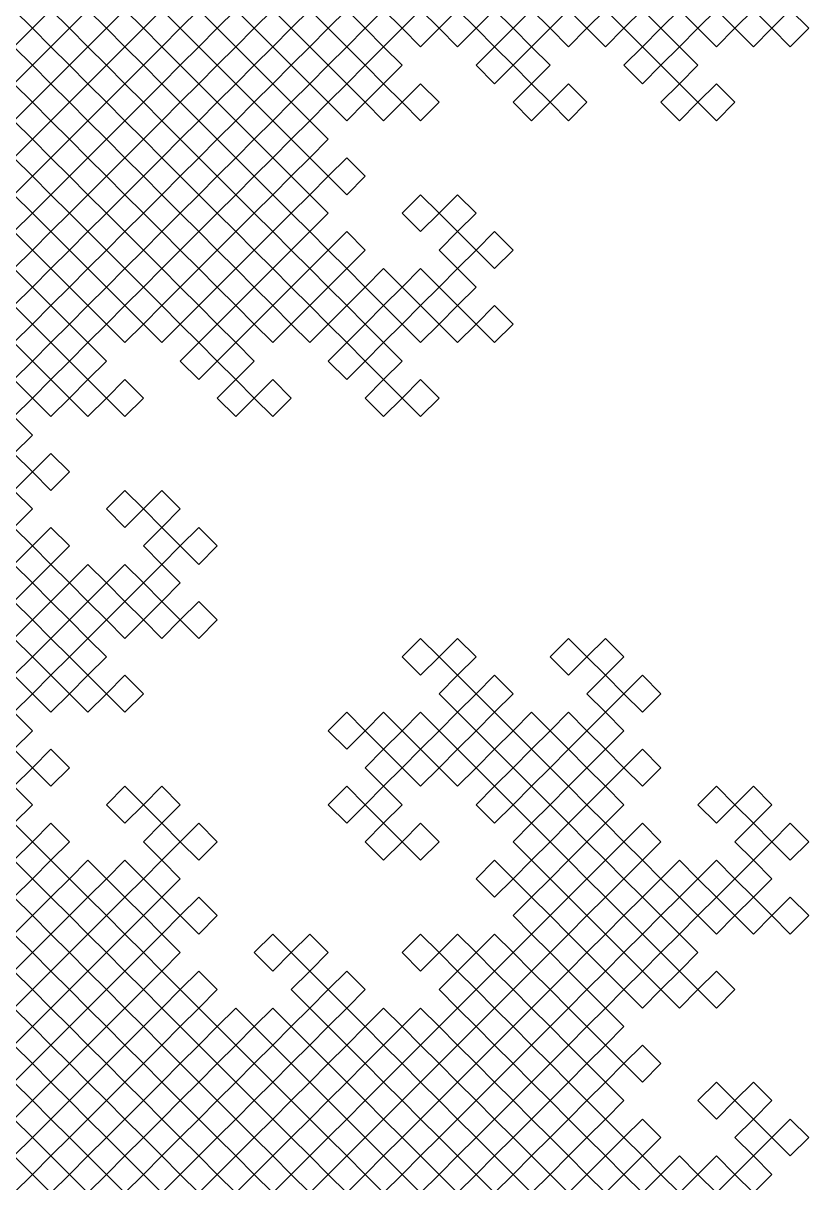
# Model space of a CAD drawing. Header units: metres. Extents: x -0.66 to 2.33, y -0.66 to 1.33.
# Drawn here: x 1.332 to 1.6641, y 0.348 to 0.8381 of the extents above; entities that cross this region are included whole.
import ezdxf

# ---------------------------------------------------------------- set-up
doc = ezdxf.new("R2010")
doc.units = ezdxf.units.M

msp = doc.modelspace()

# ---------------------------------------------------------------- linework, layer by layer
at = {"color": 6}
for points in [[(1.34375, 0.84375), (1.35156, 0.83594), (1.34375, 0.82812), (1.33594, 0.83594), (1.32812, 0.82812), (1.32031, 0.83594), (1.32812, 0.84375)], [(1.32812, 0.84375), (1.33594, 0.83594), (1.34375, 0.84375)], [(1.4375, 0.84375), (1.44531, 0.83594), (1.4375, 0.82812), (1.42969, 0.83594), (1.42188, 0.82812), (1.42969, 0.82031), (1.42188, 0.8125), (1.42969, 0.80469), (1.4375, 0.8125), (1.42969, 0.82031), (1.4375, 0.82812), (1.44531, 0.82031), (1.45312, 0.82812), (1.46094, 0.82031), (1.45312, 0.8125), (1.46094, 0.80469), (1.46875, 0.8125), (1.47656, 0.80469), (1.46875, 0.79688), (1.46094, 0.80469), (1.45312, 0.79688), (1.46094, 0.78906), (1.45312, 0.78125), (1.46094, 0.77344), (1.46875, 0.78125), (1.47656, 0.77344), (1.46875, 0.76562), (1.46094, 0.77344), (1.45312, 0.76562), (1.44531, 0.77344), (1.45312, 0.78125), (1.44531, 0.78906), (1.4375, 0.78125), (1.44531, 0.77344), (1.4375, 0.76562), (1.42969, 0.77344), (1.42188, 0.76562), (1.42969, 0.75781), (1.42188, 0.75), (1.42969, 0.74219), (1.4375, 0.75), (1.42969, 0.75781), (1.4375, 0.76562), (1.44531, 0.75781), (1.45312, 0.76562), (1.46094, 0.75781), (1.45312, 0.75), (1.46094, 0.74219), (1.46875, 0.75), (1.47656, 0.74219), (1.46875, 0.73438), (1.46094, 0.74219), (1.45312, 0.73438), (1.46094, 0.72656), (1.45312, 0.71875), (1.46094, 0.71094), (1.46875, 0.71875), (1.46094, 0.72656), (1.46875, 0.73438), (1.47656, 0.72656), (1.48438, 0.73438), (1.49219, 0.72656), (1.48438, 0.71875), (1.49219, 0.71094), (1.5, 0.71875), (1.49219, 0.72656), (1.5, 0.73438), (1.50781, 0.72656), (1.51562, 0.73438), (1.50781, 0.74219), (1.51562, 0.75), (1.50781, 0.75781), (1.5, 0.75), (1.49219, 0.75781), (1.5, 0.76562), (1.50781, 0.75781), (1.51562, 0.76562), (1.52344, 0.75781), (1.51562, 0.75), (1.52344, 0.74219), (1.53125, 0.75), (1.53906, 0.74219), (1.53125, 0.73438), (1.52344, 0.74219), (1.51562, 0.73438), (1.52344, 0.72656), (1.51562, 0.71875), (1.52344, 0.71094), (1.53125, 0.71875), (1.53906, 0.71094), (1.53125, 0.70312), (1.52344, 0.71094), (1.51562, 0.70312), (1.50781, 0.71094), (1.51562, 0.71875), (1.50781, 0.72656), (1.5, 0.71875), (1.50781, 0.71094), (1.5, 0.70312), (1.49219, 0.71094), (1.48438, 0.70312), (1.49219, 0.69531), (1.48438, 0.6875), (1.49219, 0.67969), (1.5, 0.6875), (1.50781, 0.67969), (1.5, 0.67188), (1.49219, 0.67969), (1.48438, 0.67188), (1.47656, 0.67969), (1.48438, 0.6875), (1.47656, 0.69531), (1.46875, 0.6875), (1.46094, 0.69531), (1.46875, 0.70312), (1.47656, 0.69531), (1.48438, 0.70312), (1.47656, 0.71094), (1.48438, 0.71875), (1.47656, 0.72656), (1.46875, 0.71875), (1.47656, 0.71094), (1.46875, 0.70312), (1.46094, 0.71094), (1.45312, 0.70312), (1.44531, 0.71094), (1.45312, 0.71875), (1.44531, 0.72656), (1.4375, 0.71875), (1.44531, 0.71094), (1.4375, 0.70312), (1.42969, 0.71094), (1.42188, 0.70312), (1.42969, 0.69531), (1.42188, 0.6875), (1.42969, 0.67969), (1.4375, 0.6875), (1.44531, 0.67969), (1.4375, 0.67188), (1.42969, 0.67969), (1.42188, 0.67188), (1.41406, 0.67969), (1.42188, 0.6875), (1.41406, 0.69531), (1.40625, 0.6875), (1.39844, 0.69531), (1.40625, 0.70312), (1.41406, 0.69531), (1.42188, 0.70312), (1.41406, 0.71094), (1.42188, 0.71875), (1.41406, 0.72656), (1.40625, 0.71875), (1.39844, 0.72656), (1.40625, 0.73438), (1.41406, 0.72656), (1.42188, 0.73438), (1.42969, 0.72656), (1.42188, 0.71875), (1.42969, 0.71094), (1.4375, 0.71875), (1.42969, 0.72656), (1.4375, 0.73438), (1.44531, 0.72656), (1.45312, 0.73438), (1.44531, 0.74219), (1.45312, 0.75), (1.44531, 0.75781), (1.4375, 0.75), (1.44531, 0.74219), (1.4375, 0.73438), (1.42969, 0.74219), (1.42188, 0.73438), (1.41406, 0.74219), (1.42188, 0.75), (1.41406, 0.75781), (1.40625, 0.75), (1.39844, 0.75781), (1.40625, 0.76562), (1.41406, 0.75781), (1.42188, 0.76562), (1.41406, 0.77344), (1.42188, 0.78125), (1.41406, 0.78906), (1.40625, 0.78125), (1.41406, 0.77344), (1.40625, 0.76562), (1.39844, 0.77344), (1.39062, 0.76562), (1.38281, 0.77344), (1.39062, 0.78125), (1.38281, 0.78906), (1.375, 0.78125), (1.38281, 0.77344), (1.375, 0.76562), (1.36719, 0.77344), (1.35938, 0.76562), (1.36719, 0.75781), (1.35938, 0.75), (1.36719, 0.74219), (1.375, 0.75), (1.38281, 0.74219), (1.375, 0.73438), (1.36719, 0.74219), (1.35938, 0.73438), (1.35156, 0.74219), (1.35938, 0.75), (1.35156, 0.75781), (1.34375, 0.75), (1.33594, 0.75781), (1.34375, 0.76562), (1.35156, 0.75781), (1.35938, 0.76562), (1.35156, 0.77344), (1.35938, 0.78125), (1.35156, 0.78906), (1.34375, 0.78125), (1.33594, 0.78906), (1.34375, 0.79688), (1.35156, 0.78906), (1.35938, 0.79688), (1.36719, 0.78906), (1.35938, 0.78125), (1.36719, 0.77344), (1.375, 0.78125), (1.36719, 0.78906), (1.375, 0.79688), (1.38281, 0.78906), (1.39062, 0.79688), (1.38281, 0.80469), (1.39062, 0.8125), (1.38281, 0.82031), (1.375, 0.8125), (1.36719, 0.82031), (1.375, 0.82812), (1.38281, 0.82031), (1.39062, 0.82812), (1.39844, 0.82031), (1.39062, 0.8125), (1.39844, 0.80469), (1.40625, 0.8125), (1.41406, 0.80469), (1.40625, 0.79688), (1.39844, 0.80469), (1.39062, 0.79688), (1.39844, 0.78906), (1.39062, 0.78125), (1.39844, 0.77344), (1.40625, 0.78125), (1.39844, 0.78906), (1.40625, 0.79688), (1.41406, 0.78906), (1.42188, 0.79688), (1.42969, 0.78906), (1.42188, 0.78125), (1.42969, 0.77344), (1.4375, 0.78125), (1.42969, 0.78906), (1.4375, 0.79688), (1.44531, 0.78906), (1.45312, 0.79688), (1.44531, 0.80469), (1.45312, 0.8125), (1.44531, 0.82031), (1.4375, 0.8125), (1.44531, 0.80469), (1.4375, 0.79688), (1.42969, 0.80469), (1.42188, 0.79688), (1.41406, 0.80469), (1.42188, 0.8125), (1.41406, 0.82031), (1.40625, 0.8125), (1.39844, 0.82031), (1.40625, 0.82812), (1.41406, 0.82031), (1.42188, 0.82812), (1.41406, 0.83594), (1.42188, 0.84375)], [(1.375, 0.84375), (1.38281, 0.83594), (1.375, 0.82812), (1.36719, 0.83594), (1.35938, 0.82812), (1.36719, 0.82031), (1.35938, 0.8125), (1.36719, 0.80469), (1.375, 0.8125), (1.38281, 0.80469), (1.375, 0.79688), (1.36719, 0.80469), (1.35938, 0.79688), (1.35156, 0.80469), (1.35938, 0.8125), (1.35156, 0.82031), (1.34375, 0.8125), (1.33594, 0.82031), (1.34375, 0.82812), (1.35156, 0.82031), (1.35938, 0.82812), (1.35156, 0.83594), (1.35938, 0.84375)], [(1.35938, 0.84375), (1.36719, 0.83594), (1.375, 0.84375)], [(1.39062, 0.84375), (1.39844, 0.83594), (1.40625, 0.84375), (1.41406, 0.83594), (1.40625, 0.82812), (1.39844, 0.83594), (1.39062, 0.82812), (1.38281, 0.83594), (1.39062, 0.84375)], [(1.42188, 0.84375), (1.42969, 0.83594), (1.4375, 0.84375)], [(1.46875, 0.84375), (1.47656, 0.83594), (1.46875, 0.82812), (1.46094, 0.83594), (1.45312, 0.82812), (1.44531, 0.83594), (1.45312, 0.84375)], [(1.45312, 0.84375), (1.46094, 0.83594), (1.46875, 0.84375)], [(1.5, 0.84375), (1.50781, 0.83594), (1.5, 0.82812), (1.49219, 0.83594), (1.48438, 0.82812), (1.49219, 0.82031), (1.48438, 0.8125), (1.49219, 0.80469), (1.5, 0.8125), (1.50781, 0.80469), (1.5, 0.79688), (1.49219, 0.80469), (1.48438, 0.79688), (1.47656, 0.80469), (1.48438, 0.8125), (1.47656, 0.82031), (1.46875, 0.8125), (1.46094, 0.82031), (1.46875, 0.82812), (1.47656, 0.82031), (1.48438, 0.82812), (1.47656, 0.83594), (1.48438, 0.84375)], [(1.48438, 0.84375), (1.49219, 0.83594), (1.5, 0.84375)], [(1.51562, 0.84375), (1.52344, 0.83594), (1.53125, 0.84375), (1.53906, 0.83594), (1.53125, 0.82812), (1.52344, 0.83594), (1.51562, 0.82812), (1.50781, 0.83594), (1.51562, 0.84375)], [(1.5625, 0.84375), (1.57031, 0.83594), (1.5625, 0.82812), (1.55469, 0.83594), (1.54688, 0.82812), (1.55469, 0.82031), (1.54688, 0.8125), (1.55469, 0.80469), (1.5625, 0.8125), (1.57031, 0.80469), (1.5625, 0.79688), (1.55469, 0.80469), (1.54688, 0.79688), (1.53906, 0.80469), (1.54688, 0.8125), (1.53906, 0.82031), (1.53125, 0.8125), (1.52344, 0.82031), (1.53125, 0.82812), (1.53906, 0.82031), (1.54688, 0.82812), (1.53906, 0.83594), (1.54688, 0.84375)], [(1.54688, 0.84375), (1.55469, 0.83594), (1.5625, 0.84375)], [(1.59375, 0.84375), (1.60156, 0.83594), (1.59375, 0.82812), (1.58594, 0.83594), (1.57812, 0.82812), (1.57031, 0.83594), (1.57812, 0.84375)], [(1.57812, 0.84375), (1.58594, 0.83594), (1.59375, 0.84375)], [(1.625, 0.84375), (1.63281, 0.83594), (1.625, 0.82812), (1.61719, 0.83594), (1.60938, 0.82812), (1.61719, 0.82031), (1.60938, 0.8125), (1.61719, 0.80469), (1.625, 0.8125), (1.63281, 0.80469), (1.625, 0.79688), (1.61719, 0.80469), (1.60938, 0.79688), (1.60156, 0.80469), (1.60938, 0.8125), (1.60156, 0.82031), (1.59375, 0.8125), (1.58594, 0.82031), (1.59375, 0.82812), (1.60156, 0.82031), (1.60938, 0.82812), (1.60156, 0.83594), (1.60938, 0.84375)], [(1.60938, 0.84375), (1.61719, 0.83594), (1.625, 0.84375)], [(1.64062, 0.84375), (1.64844, 0.83594), (1.65625, 0.84375), (1.66406, 0.83594), (1.65625, 0.82812), (1.64844, 0.83594), (1.64062, 0.82812), (1.63281, 0.83594), (1.64062, 0.84375)], [(1.32812, 0.82812), (1.33594, 0.82031), (1.32812, 0.8125), (1.33594, 0.80469), (1.34375, 0.8125), (1.35156, 0.80469), (1.34375, 0.79688), (1.33594, 0.80469), (1.32812, 0.79688), (1.33594, 0.78906), (1.32812, 0.78125), (1.33594, 0.77344), (1.34375, 0.78125), (1.35156, 0.77344), (1.34375, 0.76562), (1.33594, 0.77344), (1.32812, 0.76562)], [(1.32812, 0.76562), (1.33594, 0.75781), (1.32812, 0.75), (1.33594, 0.74219), (1.34375, 0.75), (1.35156, 0.74219), (1.34375, 0.73438), (1.33594, 0.74219), (1.32812, 0.73438), (1.33594, 0.72656), (1.32812, 0.71875), (1.33594, 0.71094), (1.34375, 0.71875), (1.33594, 0.72656), (1.34375, 0.73438), (1.35156, 0.72656), (1.35938, 0.73438), (1.36719, 0.72656), (1.35938, 0.71875), (1.36719, 0.71094), (1.375, 0.71875), (1.36719, 0.72656), (1.375, 0.73438), (1.38281, 0.72656), (1.39062, 0.73438), (1.38281, 0.74219), (1.39062, 0.75), (1.38281, 0.75781), (1.375, 0.75), (1.36719, 0.75781), (1.375, 0.76562), (1.38281, 0.75781), (1.39062, 0.76562), (1.39844, 0.75781), (1.39062, 0.75), (1.39844, 0.74219), (1.40625, 0.75), (1.41406, 0.74219), (1.40625, 0.73438), (1.39844, 0.74219), (1.39062, 0.73438), (1.39844, 0.72656), (1.39062, 0.71875), (1.39844, 0.71094), (1.40625, 0.71875), (1.41406, 0.71094), (1.40625, 0.70312), (1.39844, 0.71094), (1.39062, 0.70312), (1.38281, 0.71094), (1.39062, 0.71875), (1.38281, 0.72656), (1.375, 0.71875), (1.38281, 0.71094), (1.375, 0.70312), (1.36719, 0.71094), (1.35938, 0.70312), (1.36719, 0.69531), (1.35938, 0.6875), (1.36719, 0.67969), (1.375, 0.6875), (1.38281, 0.67969), (1.375, 0.67188), (1.36719, 0.67969), (1.35938, 0.67188), (1.35156, 0.67969), (1.35938, 0.6875), (1.35156, 0.69531), (1.34375, 0.6875), (1.33594, 0.69531), (1.34375, 0.70312), (1.35156, 0.69531), (1.35938, 0.70312), (1.35156, 0.71094), (1.35938, 0.71875), (1.35156, 0.72656), (1.34375, 0.71875), (1.35156, 0.71094), (1.34375, 0.70312), (1.33594, 0.71094), (1.32812, 0.70312)], [(1.32812, 0.70312), (1.33594, 0.69531), (1.32812, 0.6875), (1.33594, 0.67969), (1.34375, 0.6875), (1.35156, 0.67969), (1.34375, 0.67188), (1.33594, 0.67969), (1.32812, 0.67188), (1.33594, 0.66406), (1.32812, 0.65625), (1.33594, 0.64844), (1.34375, 0.65625), (1.35156, 0.64844), (1.34375, 0.64062), (1.33594, 0.64844), (1.32812, 0.64062)], [(1.32812, 0.64062), (1.33594, 0.63281), (1.32812, 0.625), (1.33594, 0.61719), (1.34375, 0.625), (1.35156, 0.61719), (1.34375, 0.60938), (1.33594, 0.61719), (1.32812, 0.60938), (1.33594, 0.60156), (1.32812, 0.59375), (1.33594, 0.58594), (1.34375, 0.59375), (1.33594, 0.60156), (1.34375, 0.60938), (1.35156, 0.60156), (1.35938, 0.60938), (1.36719, 0.60156), (1.35938, 0.59375), (1.36719, 0.58594), (1.375, 0.59375), (1.36719, 0.60156), (1.375, 0.60938), (1.38281, 0.60156), (1.39062, 0.60938), (1.38281, 0.61719), (1.39062, 0.625), (1.38281, 0.63281), (1.375, 0.625), (1.36719, 0.63281), (1.375, 0.64062), (1.38281, 0.63281), (1.39062, 0.64062), (1.39844, 0.63281), (1.39062, 0.625), (1.39844, 0.61719), (1.40625, 0.625), (1.41406, 0.61719), (1.40625, 0.60938), (1.39844, 0.61719), (1.39062, 0.60938), (1.39844, 0.60156), (1.39062, 0.59375), (1.39844, 0.58594), (1.40625, 0.59375), (1.41406, 0.58594), (1.40625, 0.57812), (1.39844, 0.58594), (1.39062, 0.57812), (1.38281, 0.58594), (1.39062, 0.59375), (1.38281, 0.60156), (1.375, 0.59375), (1.38281, 0.58594), (1.375, 0.57812), (1.36719, 0.58594), (1.35938, 0.57812), (1.36719, 0.57031), (1.35938, 0.5625), (1.36719, 0.55469), (1.375, 0.5625), (1.38281, 0.55469), (1.375, 0.54688), (1.36719, 0.55469), (1.35938, 0.54688), (1.35156, 0.55469), (1.35938, 0.5625), (1.35156, 0.57031), (1.34375, 0.5625), (1.33594, 0.57031), (1.34375, 0.57812), (1.35156, 0.57031), (1.35938, 0.57812), (1.35156, 0.58594), (1.35938, 0.59375), (1.35156, 0.60156), (1.34375, 0.59375), (1.35156, 0.58594), (1.34375, 0.57812), (1.33594, 0.58594), (1.32812, 0.57812)], [(1.32812, 0.57812), (1.33594, 0.57031), (1.32812, 0.5625), (1.33594, 0.55469), (1.34375, 0.5625), (1.35156, 0.55469), (1.34375, 0.54688), (1.33594, 0.55469), (1.32812, 0.54688), (1.33594, 0.53906), (1.32812, 0.53125), (1.33594, 0.52344), (1.34375, 0.53125), (1.35156, 0.52344), (1.34375, 0.51562), (1.33594, 0.52344), (1.32812, 0.51562)], [(1.5, 0.34375), (1.49219, 0.35156), (1.5, 0.35938), (1.50781, 0.35156), (1.51562, 0.35938), (1.50781, 0.36719), (1.51562, 0.375), (1.50781, 0.38281), (1.5, 0.375), (1.50781, 0.36719), (1.5, 0.35938), (1.49219, 0.36719), (1.48438, 0.35938), (1.47656, 0.36719), (1.48438, 0.375), (1.47656, 0.38281), (1.46875, 0.375), (1.46094, 0.38281), (1.46875, 0.39062), (1.47656, 0.38281), (1.48438, 0.39062), (1.47656, 0.39844), (1.48438, 0.40625), (1.47656, 0.41406), (1.46875, 0.40625), (1.46094, 0.41406), (1.46875, 0.42188), (1.47656, 0.41406), (1.48438, 0.42188), (1.49219, 0.41406), (1.48438, 0.40625), (1.49219, 0.39844), (1.5, 0.40625), (1.49219, 0.41406), (1.5, 0.42188), (1.50781, 0.41406), (1.51562, 0.42188), (1.50781, 0.42969), (1.51562, 0.4375), (1.50781, 0.44531), (1.5, 0.4375), (1.49219, 0.44531), (1.5, 0.45312), (1.50781, 0.44531), (1.51562, 0.45312), (1.52344, 0.44531), (1.51562, 0.4375), (1.52344, 0.42969), (1.53125, 0.4375), (1.53906, 0.42969), (1.53125, 0.42188), (1.52344, 0.42969), (1.51562, 0.42188), (1.52344, 0.41406), (1.51562, 0.40625), (1.52344, 0.39844), (1.53125, 0.40625), (1.52344, 0.41406), (1.53125, 0.42188), (1.53906, 0.41406), (1.54688, 0.42188), (1.55469, 0.41406), (1.54688, 0.40625), (1.55469, 0.39844), (1.5625, 0.40625), (1.55469, 0.41406), (1.5625, 0.42188), (1.57031, 0.41406), (1.57812, 0.42188), (1.57031, 0.42969), (1.57812, 0.4375), (1.57031, 0.44531), (1.5625, 0.4375), (1.57031, 0.42969), (1.5625, 0.42188), (1.55469, 0.42969), (1.54688, 0.42188), (1.53906, 0.42969), (1.54688, 0.4375), (1.53906, 0.44531), (1.53125, 0.4375), (1.52344, 0.44531), (1.53125, 0.45312), (1.53906, 0.44531), (1.54688, 0.45312), (1.53906, 0.46094), (1.54688, 0.46875), (1.53906, 0.47656), (1.53125, 0.46875), (1.52344, 0.47656), (1.53125, 0.48438), (1.53906, 0.47656), (1.54688, 0.48438), (1.55469, 0.47656), (1.54688, 0.46875), (1.55469, 0.46094), (1.5625, 0.46875), (1.55469, 0.47656), (1.5625, 0.48438), (1.57031, 0.47656), (1.57812, 0.48438), (1.57031, 0.49219), (1.57812, 0.5), (1.57031, 0.50781), (1.5625, 0.5), (1.57031, 0.49219), (1.5625, 0.48438), (1.55469, 0.49219), (1.54688, 0.48438), (1.53906, 0.49219), (1.54688, 0.5), (1.53906, 0.50781), (1.53125, 0.5), (1.52344, 0.50781), (1.53125, 0.51562), (1.53906, 0.50781), (1.54688, 0.51562), (1.53906, 0.52344), (1.54688, 0.53125), (1.53906, 0.53906), (1.53125, 0.53125), (1.53906, 0.52344), (1.53125, 0.51562), (1.52344, 0.52344), (1.51562, 0.51562), (1.50781, 0.52344), (1.51562, 0.53125), (1.50781, 0.53906), (1.5, 0.53125), (1.50781, 0.52344), (1.5, 0.51562), (1.49219, 0.52344), (1.48438, 0.51562), (1.49219, 0.50781), (1.48438, 0.5), (1.49219, 0.49219), (1.5, 0.5), (1.50781, 0.49219), (1.5, 0.48438), (1.49219, 0.49219), (1.48438, 0.48438), (1.47656, 0.49219), (1.48438, 0.5), (1.47656, 0.50781), (1.46875, 0.5), (1.46094, 0.50781), (1.46875, 0.51562), (1.47656, 0.50781), (1.48438, 0.51562), (1.47656, 0.52344), (1.48438, 0.53125), (1.47656, 0.53906), (1.46875, 0.53125), (1.46094, 0.53906), (1.46875, 0.54688), (1.47656, 0.53906), (1.48438, 0.54688), (1.49219, 0.53906), (1.48438, 0.53125), (1.49219, 0.52344), (1.5, 0.53125), (1.49219, 0.53906), (1.5, 0.54688), (1.50781, 0.53906), (1.51562, 0.54688), (1.50781, 0.55469), (1.51562, 0.5625), (1.50781, 0.57031), (1.5, 0.5625), (1.49219, 0.57031), (1.5, 0.57812), (1.50781, 0.57031), (1.51562, 0.57812), (1.52344, 0.57031), (1.51562, 0.5625), (1.52344, 0.55469), (1.53125, 0.5625), (1.53906, 0.55469), (1.53125, 0.54688), (1.52344, 0.55469), (1.51562, 0.54688), (1.52344, 0.53906), (1.51562, 0.53125), (1.52344, 0.52344), (1.53125, 0.53125), (1.52344, 0.53906), (1.53125, 0.54688), (1.53906, 0.53906), (1.54688, 0.54688), (1.55469, 0.53906), (1.54688, 0.53125), (1.55469, 0.52344), (1.5625, 0.53125), (1.55469, 0.53906), (1.5625, 0.54688), (1.57031, 0.53906), (1.57812, 0.54688), (1.57031, 0.55469), (1.57812, 0.5625), (1.57031, 0.57031), (1.5625, 0.5625), (1.55469, 0.57031), (1.5625, 0.57812), (1.57031, 0.57031), (1.57812, 0.57812), (1.58594, 0.57031), (1.57812, 0.5625), (1.58594, 0.55469), (1.59375, 0.5625), (1.60156, 0.55469), (1.59375, 0.54688), (1.58594, 0.55469), (1.57812, 0.54688), (1.58594, 0.53906), (1.57812, 0.53125), (1.58594, 0.52344), (1.59375, 0.53125), (1.60156, 0.52344), (1.59375, 0.51562), (1.58594, 0.52344), (1.57812, 0.51562), (1.57031, 0.52344), (1.57812, 0.53125), (1.57031, 0.53906), (1.5625, 0.53125), (1.57031, 0.52344), (1.5625, 0.51562), (1.55469, 0.52344), (1.54688, 0.51562), (1.55469, 0.50781), (1.54688, 0.5), (1.55469, 0.49219), (1.5625, 0.5), (1.55469, 0.50781), (1.5625, 0.51562), (1.57031, 0.50781), (1.57812, 0.51562), (1.58594, 0.50781), (1.57812, 0.5), (1.58594, 0.49219), (1.59375, 0.5), (1.60156, 0.49219), (1.59375, 0.48438), (1.58594, 0.49219), (1.57812, 0.48438), (1.58594, 0.47656), (1.57812, 0.46875), (1.58594, 0.46094), (1.59375, 0.46875), (1.58594, 0.47656), (1.59375, 0.48438), (1.60156, 0.47656), (1.60938, 0.48438), (1.61719, 0.47656), (1.60938, 0.46875), (1.61719, 0.46094), (1.625, 0.46875), (1.61719, 0.47656), (1.625, 0.48438), (1.63281, 0.47656), (1.64062, 0.48438), (1.63281, 0.49219), (1.64062, 0.5), (1.63281, 0.50781), (1.625, 0.5), (1.61719, 0.50781), (1.625, 0.51562), (1.63281, 0.50781), (1.64062, 0.51562), (1.64844, 0.50781), (1.64062, 0.5), (1.64844, 0.49219), (1.65625, 0.5), (1.66406, 0.49219), (1.65625, 0.48438), (1.64844, 0.49219), (1.64062, 0.48438), (1.64844, 0.47656), (1.64062, 0.46875), (1.64844, 0.46094), (1.65625, 0.46875), (1.66406, 0.46094), (1.65625, 0.45312), (1.64844, 0.46094), (1.64062, 0.45312), (1.63281, 0.46094), (1.64062, 0.46875), (1.63281, 0.47656), (1.625, 0.46875), (1.63281, 0.46094), (1.625, 0.45312), (1.61719, 0.46094), (1.60938, 0.45312), (1.61719, 0.44531), (1.60938, 0.4375), (1.61719, 0.42969), (1.625, 0.4375), (1.63281, 0.42969), (1.625, 0.42188), (1.61719, 0.42969), (1.60938, 0.42188), (1.60156, 0.42969), (1.60938, 0.4375), (1.60156, 0.44531), (1.59375, 0.4375), (1.58594, 0.44531), (1.59375, 0.45312), (1.60156, 0.44531), (1.60938, 0.45312), (1.60156, 0.46094), (1.60938, 0.46875), (1.60156, 0.47656), (1.59375, 0.46875), (1.60156, 0.46094), (1.59375, 0.45312), (1.58594, 0.46094), (1.57812, 0.45312), (1.57031, 0.46094), (1.57812, 0.46875), (1.57031, 0.47656), (1.5625, 0.46875), (1.57031, 0.46094), (1.5625, 0.45312), (1.55469, 0.46094), (1.54688, 0.45312), (1.55469, 0.44531), (1.54688, 0.4375), (1.55469, 0.42969), (1.5625, 0.4375), (1.55469, 0.44531), (1.5625, 0.45312), (1.57031, 0.44531), (1.57812, 0.45312), (1.58594, 0.44531), (1.57812, 0.4375), (1.58594, 0.42969), (1.59375, 0.4375), (1.60156, 0.42969), (1.59375, 0.42188), (1.58594, 0.42969), (1.57812, 0.42188), (1.58594, 0.41406), (1.57812, 0.40625), (1.58594, 0.39844), (1.59375, 0.40625), (1.60156, 0.39844), (1.59375, 0.39062), (1.58594, 0.39844), (1.57812, 0.39062), (1.57031, 0.39844), (1.57812, 0.40625), (1.57031, 0.41406), (1.5625, 0.40625), (1.57031, 0.39844), (1.5625, 0.39062), (1.55469, 0.39844), (1.54688, 0.39062), (1.55469, 0.38281), (1.54688, 0.375), (1.55469, 0.36719), (1.5625, 0.375), (1.55469, 0.38281), (1.5625, 0.39062), (1.57031, 0.38281), (1.57812, 0.39062), (1.58594, 0.38281), (1.57812, 0.375), (1.58594, 0.36719), (1.59375, 0.375), (1.60156, 0.36719), (1.59375, 0.35938), (1.58594, 0.36719), (1.57812, 0.35938), (1.58594, 0.35156), (1.57812, 0.34375)], [(1.32812, 0.51562), (1.33594, 0.50781), (1.32812, 0.5), (1.33594, 0.49219), (1.34375, 0.5), (1.35156, 0.49219), (1.34375, 0.48438), (1.33594, 0.49219), (1.32812, 0.48438), (1.33594, 0.47656), (1.32812, 0.46875), (1.33594, 0.46094), (1.34375, 0.46875), (1.33594, 0.47656), (1.34375, 0.48438), (1.35156, 0.47656), (1.35938, 0.48438), (1.36719, 0.47656), (1.35938, 0.46875), (1.36719, 0.46094), (1.375, 0.46875), (1.36719, 0.47656), (1.375, 0.48438), (1.38281, 0.47656), (1.39062, 0.48438), (1.38281, 0.49219), (1.39062, 0.5), (1.38281, 0.50781), (1.375, 0.5), (1.36719, 0.50781), (1.375, 0.51562), (1.38281, 0.50781), (1.39062, 0.51562), (1.39844, 0.50781), (1.39062, 0.5), (1.39844, 0.49219), (1.40625, 0.5), (1.41406, 0.49219), (1.40625, 0.48438), (1.39844, 0.49219), (1.39062, 0.48438), (1.39844, 0.47656), (1.39062, 0.46875), (1.39844, 0.46094), (1.40625, 0.46875), (1.41406, 0.46094), (1.40625, 0.45312), (1.39844, 0.46094), (1.39062, 0.45312), (1.38281, 0.46094), (1.39062, 0.46875), (1.38281, 0.47656), (1.375, 0.46875), (1.38281, 0.46094), (1.375, 0.45312), (1.36719, 0.46094), (1.35938, 0.45312), (1.36719, 0.44531), (1.35938, 0.4375), (1.36719, 0.42969), (1.375, 0.4375), (1.38281, 0.42969), (1.375, 0.42188), (1.36719, 0.42969), (1.35938, 0.42188), (1.35156, 0.42969), (1.35938, 0.4375), (1.35156, 0.44531), (1.34375, 0.4375), (1.33594, 0.44531), (1.34375, 0.45312), (1.35156, 0.44531), (1.35938, 0.45312), (1.35156, 0.46094), (1.35938, 0.46875), (1.35156, 0.47656), (1.34375, 0.46875), (1.35156, 0.46094), (1.34375, 0.45312), (1.33594, 0.46094), (1.32812, 0.45312)], [(1.32812, 0.45312), (1.33594, 0.44531), (1.32812, 0.4375), (1.33594, 0.42969), (1.34375, 0.4375), (1.35156, 0.42969), (1.34375, 0.42188), (1.33594, 0.42969), (1.32812, 0.42188), (1.33594, 0.41406), (1.32812, 0.40625), (1.33594, 0.39844), (1.34375, 0.40625), (1.35156, 0.39844), (1.34375, 0.39062), (1.33594, 0.39844), (1.32812, 0.39062)], [(1.375, 0.34375), (1.36719, 0.35156), (1.375, 0.35938), (1.38281, 0.35156), (1.39062, 0.35938), (1.38281, 0.36719), (1.39062, 0.375), (1.38281, 0.38281), (1.375, 0.375), (1.38281, 0.36719), (1.375, 0.35938), (1.36719, 0.36719), (1.35938, 0.35938), (1.35156, 0.36719), (1.35938, 0.375), (1.35156, 0.38281), (1.34375, 0.375), (1.33594, 0.38281), (1.34375, 0.39062), (1.35156, 0.38281), (1.35938, 0.39062), (1.35156, 0.39844), (1.35938, 0.40625), (1.35156, 0.41406), (1.34375, 0.40625), (1.33594, 0.41406), (1.34375, 0.42188), (1.35156, 0.41406), (1.35938, 0.42188), (1.36719, 0.41406), (1.35938, 0.40625), (1.36719, 0.39844), (1.375, 0.40625), (1.36719, 0.41406), (1.375, 0.42188), (1.38281, 0.41406), (1.39062, 0.42188), (1.38281, 0.42969), (1.39062, 0.4375), (1.38281, 0.44531), (1.375, 0.4375), (1.36719, 0.44531), (1.375, 0.45312), (1.38281, 0.44531), (1.39062, 0.45312), (1.39844, 0.44531), (1.39062, 0.4375), (1.39844, 0.42969), (1.40625, 0.4375), (1.41406, 0.42969), (1.40625, 0.42188), (1.39844, 0.42969), (1.39062, 0.42188), (1.39844, 0.41406), (1.39062, 0.40625), (1.39844, 0.39844), (1.40625, 0.40625), (1.39844, 0.41406), (1.40625, 0.42188), (1.41406, 0.41406), (1.42188, 0.42188), (1.42969, 0.41406), (1.42188, 0.40625), (1.42969, 0.39844), (1.4375, 0.40625), (1.42969, 0.41406), (1.4375, 0.42188), (1.44531, 0.41406), (1.45312, 0.42188), (1.44531, 0.42969), (1.45312, 0.4375), (1.44531, 0.44531), (1.4375, 0.4375), (1.42969, 0.44531), (1.4375, 0.45312), (1.44531, 0.44531), (1.45312, 0.45312), (1.46094, 0.44531), (1.45312, 0.4375), (1.46094, 0.42969), (1.46875, 0.4375), (1.47656, 0.42969), (1.46875, 0.42188), (1.46094, 0.42969), (1.45312, 0.42188), (1.46094, 0.41406), (1.45312, 0.40625), (1.46094, 0.39844), (1.46875, 0.40625), (1.47656, 0.39844), (1.46875, 0.39062), (1.46094, 0.39844), (1.45312, 0.39062), (1.44531, 0.39844), (1.45312, 0.40625), (1.44531, 0.41406), (1.4375, 0.40625), (1.44531, 0.39844), (1.4375, 0.39062), (1.42969, 0.39844), (1.42188, 0.39062), (1.42969, 0.38281), (1.42188, 0.375), (1.42969, 0.36719), (1.4375, 0.375), (1.42969, 0.38281), (1.4375, 0.39062), (1.44531, 0.38281), (1.45312, 0.39062), (1.46094, 0.38281), (1.45312, 0.375), (1.46094, 0.36719), (1.46875, 0.375), (1.47656, 0.36719), (1.46875, 0.35938), (1.46094, 0.36719), (1.45312, 0.35938), (1.46094, 0.35156), (1.45312, 0.34375)], [(1.4375, 0.34375), (1.42969, 0.35156), (1.4375, 0.35938), (1.44531, 0.35156), (1.45312, 0.35938), (1.44531, 0.36719), (1.45312, 0.375), (1.44531, 0.38281), (1.4375, 0.375), (1.44531, 0.36719), (1.4375, 0.35938), (1.42969, 0.36719), (1.42188, 0.35938), (1.41406, 0.36719), (1.42188, 0.375), (1.41406, 0.38281), (1.40625, 0.375), (1.39844, 0.38281), (1.40625, 0.39062), (1.41406, 0.38281), (1.42188, 0.39062), (1.41406, 0.39844), (1.42188, 0.40625), (1.41406, 0.41406), (1.40625, 0.40625), (1.41406, 0.39844), (1.40625, 0.39062), (1.39844, 0.39844), (1.39062, 0.39062), (1.38281, 0.39844), (1.39062, 0.40625), (1.38281, 0.41406), (1.375, 0.40625), (1.38281, 0.39844), (1.375, 0.39062), (1.36719, 0.39844), (1.35938, 0.39062), (1.36719, 0.38281), (1.35938, 0.375), (1.36719, 0.36719), (1.375, 0.375), (1.36719, 0.38281), (1.375, 0.39062), (1.38281, 0.38281), (1.39062, 0.39062), (1.39844, 0.38281), (1.39062, 0.375), (1.39844, 0.36719), (1.40625, 0.375), (1.41406, 0.36719), (1.40625, 0.35938), (1.39844, 0.36719), (1.39062, 0.35938), (1.39844, 0.35156), (1.39062, 0.34375)], [(1.5625, 0.34375), (1.55469, 0.35156), (1.5625, 0.35938), (1.57031, 0.35156), (1.57812, 0.35938), (1.57031, 0.36719), (1.57812, 0.375), (1.57031, 0.38281), (1.5625, 0.375), (1.57031, 0.36719), (1.5625, 0.35938), (1.55469, 0.36719), (1.54688, 0.35938), (1.53906, 0.36719), (1.54688, 0.375), (1.53906, 0.38281), (1.53125, 0.375), (1.52344, 0.38281), (1.53125, 0.39062), (1.53906, 0.38281), (1.54688, 0.39062), (1.53906, 0.39844), (1.54688, 0.40625), (1.53906, 0.41406), (1.53125, 0.40625), (1.53906, 0.39844), (1.53125, 0.39062), (1.52344, 0.39844), (1.51562, 0.39062), (1.50781, 0.39844), (1.51562, 0.40625), (1.50781, 0.41406), (1.5, 0.40625), (1.50781, 0.39844), (1.5, 0.39062), (1.49219, 0.39844), (1.48438, 0.39062), (1.49219, 0.38281), (1.48438, 0.375), (1.49219, 0.36719), (1.5, 0.375), (1.49219, 0.38281), (1.5, 0.39062), (1.50781, 0.38281), (1.51562, 0.39062), (1.52344, 0.38281), (1.51562, 0.375), (1.52344, 0.36719), (1.53125, 0.375), (1.53906, 0.36719), (1.53125, 0.35938), (1.52344, 0.36719), (1.51562, 0.35938), (1.52344, 0.35156), (1.51562, 0.34375)], [(1.32812, 0.39062), (1.33594, 0.38281), (1.32812, 0.375), (1.33594, 0.36719), (1.34375, 0.375), (1.35156, 0.36719), (1.34375, 0.35938), (1.33594, 0.36719), (1.32812, 0.35938), (1.33594, 0.35156), (1.32812, 0.34375)], [(1.625, 0.34375), (1.61719, 0.35156), (1.625, 0.35938), (1.63281, 0.35156), (1.64062, 0.35938), (1.63281, 0.36719), (1.64062, 0.375), (1.63281, 0.38281), (1.625, 0.375), (1.61719, 0.38281), (1.625, 0.39062), (1.63281, 0.38281), (1.64062, 0.39062), (1.64844, 0.38281), (1.64062, 0.375), (1.64844, 0.36719), (1.65625, 0.375), (1.66406, 0.36719), (1.65625, 0.35938), (1.64844, 0.36719), (1.64062, 0.35938), (1.64844, 0.35156), (1.64062, 0.34375)], [(1.34375, 0.34375), (1.33594, 0.35156), (1.34375, 0.35938), (1.35156, 0.35156), (1.35938, 0.35938), (1.36719, 0.35156), (1.35938, 0.34375)], [(1.42188, 0.34375), (1.41406, 0.35156), (1.40625, 0.34375), (1.39844, 0.35156), (1.40625, 0.35938), (1.41406, 0.35156), (1.42188, 0.35938), (1.42969, 0.35156), (1.42188, 0.34375)], [(1.46875, 0.34375), (1.46094, 0.35156), (1.46875, 0.35938), (1.47656, 0.35156), (1.48438, 0.35938), (1.49219, 0.35156), (1.48438, 0.34375)], [(1.54688, 0.34375), (1.53906, 0.35156), (1.53125, 0.34375), (1.52344, 0.35156), (1.53125, 0.35938), (1.53906, 0.35156), (1.54688, 0.35938), (1.55469, 0.35156), (1.54688, 0.34375)], [(1.59375, 0.34375), (1.58594, 0.35156), (1.59375, 0.35938), (1.60156, 0.35156), (1.60938, 0.35938), (1.61719, 0.35156), (1.60938, 0.34375)], [(1.35938, 0.34375), (1.35156, 0.35156), (1.34375, 0.34375)], [(1.39062, 0.34375), (1.38281, 0.35156), (1.375, 0.34375)], [(1.45312, 0.34375), (1.44531, 0.35156), (1.4375, 0.34375)], [(1.48438, 0.34375), (1.47656, 0.35156), (1.46875, 0.34375)], [(1.51562, 0.34375), (1.50781, 0.35156), (1.5, 0.34375)], [(1.57812, 0.34375), (1.57031, 0.35156), (1.5625, 0.34375)], [(1.60938, 0.34375), (1.60156, 0.35156), (1.59375, 0.34375)], [(1.64062, 0.34375), (1.63281, 0.35156), (1.625, 0.34375)]]:
    msp.add_lwpolyline(points, dxfattribs=at)

doc.saveas('drawing.dxf')
